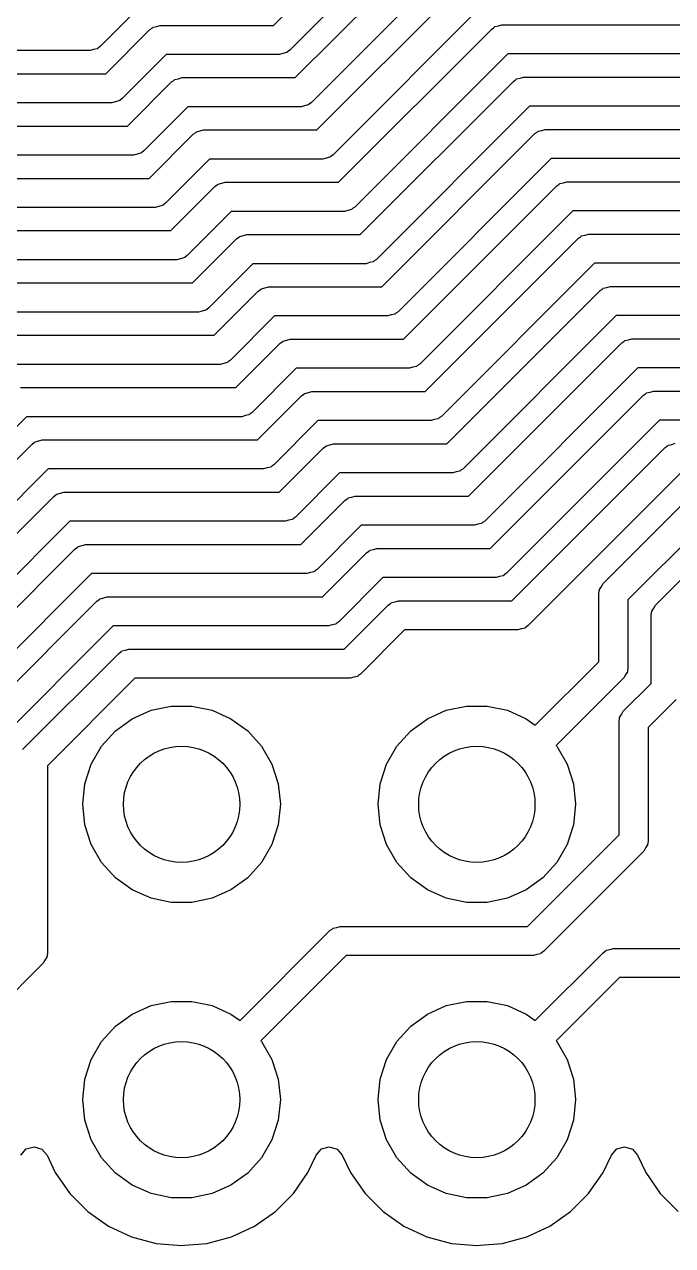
# Model space of a CAD drawing. Extents: x 0.79 to 7.48, y -4.92 to -0.79.
# Drawn here: x 3.4991 to 3.7187, y -4.2352 to -3.8217 of the extents above; entities that cross this region are included whole.
import ezdxf

# ---------------------------------------------------------------- set-up
doc = ezdxf.new("R2010")
doc.units = 0
doc.header["$MEASUREMENT"] = 0
doc.layers.add('BLACK', color=7, linetype='CONTINUOUS')

msp = doc.modelspace()

# ---------------------------------------------------------------- linework, layer by layer
at = {"layer": 'BLACK', "linetype": 'CONTINUOUS'}
for p, q in [((3.58347, -3.82205), (3.63537, -3.77014)), ((3.64089, -3.77854), (3.58899, -3.83045)), ((3.59081, -3.83976), (3.64271, -3.78786)), ((3.64823, -3.79626), (3.59632, -3.84816)), ((3.59814, -3.85748), (3.65005, -3.80558)), ((3.53984, -3.81417), (3.5249, -3.82911)), ((3.65557, -3.81398), (3.60366, -3.86588)), ((3.52673, -3.83842), (3.54166, -3.82349)), ((3.54166, -3.82349), (3.54236, -3.82296)), ((3.54236, -3.82296), (3.54248, -3.82283)), ((3.54248, -3.82283), (3.54258, -3.8228)), ((3.54258, -3.8228), (3.54278, -3.82265)), ((3.54278, -3.82265), (3.54397, -3.82239)), ((3.54397, -3.82239), (3.54514, -3.82205)), ((3.54514, -3.82205), (3.58347, -3.82205)), ((3.60548, -3.8752), (3.65739, -3.82329)), ((3.65739, -3.82329), (3.65809, -3.82277)), ((3.65809, -3.82277), (3.65821, -3.82263)), ((3.65821, -3.82263), (3.65831, -3.8226)), ((3.65831, -3.8226), (3.65851, -3.82245)), ((3.65851, -3.82245), (3.6597, -3.82219)), ((3.6597, -3.82219), (3.66087, -3.82185)), ((3.66087, -3.82185), (4.42323, -3.82185)), ((3.5249, -3.82911), (3.5242, -3.82963)), ((3.52143, -3.83055), (3.44852, -3.83055)), ((3.52259, -3.83021), (3.52143, -3.83055)), ((3.52378, -3.82995), (3.52259, -3.83021)), ((3.52398, -3.8298), (3.52378, -3.82995)), ((3.52409, -3.82977), (3.52398, -3.8298)), ((3.5242, -3.82963), (3.52409, -3.82977)), ((3.54718, -3.83189), (3.53224, -3.84682)), ((3.58551, -3.83189), (3.54718, -3.83189)), ((3.58667, -3.83155), (3.58551, -3.83189)), ((3.58786, -3.83129), (3.58667, -3.83155)), ((3.58806, -3.83114), (3.58786, -3.83129)), ((3.58817, -3.83111), (3.58806, -3.83114)), ((3.58828, -3.83097), (3.58817, -3.83111)), ((3.58899, -3.83045), (3.58828, -3.83097)), ((3.66291, -3.83169), (3.611, -3.8836)), ((4.41831, -3.83169), (3.66291, -3.83169)), ((3.45382, -3.83842), (3.52673, -3.83842)), ((3.53406, -3.85614), (3.549, -3.84121)), ((3.549, -3.84121), (3.5497, -3.84068)), ((3.5497, -3.84068), (3.54982, -3.84055)), ((3.54982, -3.84055), (3.54992, -3.84051)), ((3.54992, -3.84051), (3.55012, -3.84037)), ((3.55012, -3.84037), (3.55131, -3.84011)), ((3.55131, -3.84011), (3.55248, -3.83976)), ((3.55248, -3.83976), (3.59081, -3.83976)), ((3.61282, -3.89291), (3.66473, -3.84101)), ((3.66473, -3.84101), (3.66543, -3.84048)), ((3.66543, -3.84048), (3.66555, -3.84035)), ((3.66555, -3.84035), (3.66565, -3.84032)), ((3.66565, -3.84032), (3.66585, -3.84017)), ((3.66585, -3.84017), (3.66704, -3.83991)), ((3.66704, -3.83991), (3.66821, -3.83957)), ((3.66821, -3.83957), (4.40551, -3.83957)), ((3.52876, -3.84827), (3.45586, -3.84827)), ((3.52993, -3.84792), (3.52876, -3.84827)), ((3.53112, -3.84766), (3.52993, -3.84792)), ((3.53132, -3.84751), (3.53112, -3.84766)), ((3.53142, -3.84748), (3.53132, -3.84751)), ((3.53154, -3.84735), (3.53142, -3.84748)), ((3.53224, -3.84682), (3.53154, -3.84735)), ((3.55452, -3.84961), (3.53958, -3.86454)), ((3.59284, -3.84961), (3.55452, -3.84961)), ((3.59401, -3.84926), (3.59284, -3.84961)), ((3.5952, -3.849), (3.59401, -3.84926)), ((3.5954, -3.84886), (3.5952, -3.849)), ((3.59551, -3.84883), (3.5954, -3.84886)), ((3.59562, -3.84869), (3.59551, -3.84883)), ((3.59632, -3.84816), (3.59562, -3.84869)), ((3.67024, -3.84941), (3.61834, -3.90131)), ((4.40059, -3.84941), (3.67024, -3.84941)), ((3.46116, -3.85614), (3.53406, -3.85614)), ((3.55726, -3.85823), (3.55746, -3.85808)), ((3.55746, -3.85808), (3.55865, -3.85782)), ((3.55865, -3.85782), (3.55982, -3.85748)), ((3.55982, -3.85748), (3.59814, -3.85748)), ((3.67277, -3.8582), (3.67288, -3.85806)), ((3.67288, -3.85806), (3.67299, -3.85803)), ((3.67299, -3.85803), (3.67319, -3.85789)), ((3.67319, -3.85789), (3.67438, -3.85763)), ((3.67438, -3.85763), (3.67554, -3.85728)), ((3.67554, -3.85728), (4.3878, -3.85728)), ((3.5414, -3.87386), (3.55634, -3.85892)), ((3.55634, -3.85892), (3.55704, -3.8584)), ((3.55704, -3.8584), (3.55716, -3.85826)), ((3.55716, -3.85826), (3.55726, -3.85823)), ((3.62016, -3.91063), (3.67206, -3.85872)), ((3.67206, -3.85872), (3.67277, -3.8582)), ((3.5361, -3.86598), (3.4632, -3.86598)), ((3.53727, -3.86564), (3.5361, -3.86598)), ((3.53846, -3.86538), (3.53727, -3.86564)), ((3.53866, -3.86523), (3.53846, -3.86538)), ((3.53876, -3.8652), (3.53866, -3.86523)), ((3.53888, -3.86507), (3.53876, -3.8652)), ((3.53958, -3.86454), (3.53888, -3.86507)), ((3.60366, -3.86588), (3.60296, -3.86641)), ((3.56185, -3.86732), (3.54692, -3.88226)), ((3.60018, -3.86732), (3.56185, -3.86732)), ((3.60135, -3.86698), (3.60018, -3.86732)), ((3.60254, -3.86672), (3.60135, -3.86698)), ((3.60274, -3.86657), (3.60254, -3.86672)), ((3.60284, -3.86654), (3.60274, -3.86657)), ((3.60296, -3.86641), (3.60284, -3.86654)), ((3.67758, -3.86713), (3.62568, -3.91903)), ((4.38287, -3.86713), (3.67758, -3.86713)), ((3.4685, -3.87386), (3.5414, -3.87386)), ((3.54874, -3.89157), (3.56368, -3.87664)), ((3.56368, -3.87664), (3.56438, -3.87611)), ((3.56438, -3.87611), (3.56449, -3.87598)), ((3.56449, -3.87598), (3.5646, -3.87595)), ((3.5646, -3.87595), (3.5648, -3.8758)), ((3.5648, -3.8758), (3.56599, -3.87554)), ((3.56599, -3.87554), (3.56715, -3.8752)), ((3.56715, -3.8752), (3.60548, -3.8752)), ((3.6275, -3.92835), (3.6794, -3.87644)), ((3.6794, -3.87644), (3.68011, -3.87591)), ((3.68011, -3.87591), (3.68022, -3.87578)), ((3.68022, -3.87578), (3.68033, -3.87575)), ((3.68033, -3.87575), (3.68052, -3.8756)), ((3.68052, -3.8756), (3.68171, -3.87534)), ((3.68171, -3.87534), (3.68288, -3.875)), ((3.68288, -3.875), (4.37008, -3.875)), ((3.54622, -3.88278), (3.5461, -3.88292)), ((3.54692, -3.88226), (3.54622, -3.88278)), ((3.54344, -3.8837), (3.47053, -3.8837)), ((3.54461, -3.88336), (3.54344, -3.8837)), ((3.5458, -3.8831), (3.54461, -3.88336)), ((3.546, -3.88295), (3.5458, -3.8831)), ((3.5461, -3.88292), (3.546, -3.88295)), ((3.56919, -3.88504), (3.55426, -3.89997)), ((3.60752, -3.88504), (3.56919, -3.88504)), ((3.60869, -3.8847), (3.60752, -3.88504)), ((3.60988, -3.88444), (3.60869, -3.8847)), ((3.61008, -3.88429), (3.60988, -3.88444)), ((3.61018, -3.88426), (3.61008, -3.88429)), ((3.6103, -3.88412), (3.61018, -3.88426)), ((3.611, -3.8836), (3.6103, -3.88412)), ((3.68492, -3.88484), (3.63302, -3.93675)), ((4.36516, -3.88484), (3.68492, -3.88484)), ((3.47583, -3.89157), (3.54874, -3.89157)), ((3.55608, -3.90929), (3.57101, -3.89435)), ((3.57101, -3.89435), (3.57172, -3.89383)), ((3.57172, -3.89383), (3.57183, -3.89369)), ((3.57183, -3.89369), (3.57194, -3.89366)), ((3.57194, -3.89366), (3.57213, -3.89352)), ((3.57213, -3.89352), (3.57332, -3.89326)), ((3.57332, -3.89326), (3.57449, -3.89291)), ((3.57449, -3.89291), (3.61282, -3.89291)), ((3.63484, -3.94606), (3.68674, -3.89416)), ((3.68674, -3.89416), (3.68745, -3.89363)), ((3.68745, -3.89363), (3.68756, -3.8935)), ((3.68756, -3.8935), (3.68766, -3.89347)), ((3.68766, -3.89347), (3.68786, -3.89332)), ((3.68786, -3.89332), (3.68905, -3.89306)), ((3.68905, -3.89306), (3.69022, -3.89272)), ((3.69022, -3.89272), (4.35236, -3.89272)), ((3.55078, -3.90142), (3.47787, -3.90142)), ((3.55195, -3.90107), (3.55078, -3.90142)), ((3.55314, -3.90081), (3.55195, -3.90107)), ((3.55334, -3.90066), (3.55314, -3.90081)), ((3.55344, -3.90063), (3.55334, -3.90066)), ((3.55356, -3.9005), (3.55344, -3.90063)), ((3.55426, -3.89997), (3.55356, -3.9005)), ((3.57653, -3.90276), (3.5616, -3.91769)), ((3.61486, -3.90276), (3.57653, -3.90276)), ((3.61603, -3.90241), (3.61486, -3.90276)), ((3.61722, -3.90215), (3.61603, -3.90241)), ((3.61742, -3.902), (3.61722, -3.90215)), ((3.61752, -3.90197), (3.61742, -3.902)), ((3.61764, -3.90184), (3.61752, -3.90197)), ((3.61834, -3.90131), (3.61764, -3.90184)), ((3.69226, -3.90256), (3.64035, -3.95446)), ((4.34744, -3.90256), (3.69226, -3.90256)), ((3.48317, -3.90929), (3.55608, -3.90929)), ((3.57835, -3.91207), (3.57906, -3.91154)), ((3.57906, -3.91154), (3.57917, -3.91141)), ((3.57917, -3.91141), (3.57927, -3.91138)), ((3.57927, -3.91138), (3.57947, -3.91123)), ((3.57947, -3.91123), (3.58066, -3.91097)), ((3.58066, -3.91097), (3.58183, -3.91063)), ((3.58183, -3.91063), (3.62016, -3.91063)), ((3.69408, -3.91187), (3.69478, -3.91135)), ((3.69478, -3.91135), (3.6949, -3.91121)), ((3.6949, -3.91121), (3.695, -3.91118)), ((3.695, -3.91118), (3.6952, -3.91104)), ((3.6952, -3.91104), (3.69639, -3.91078)), ((3.69639, -3.91078), (3.69756, -3.91043)), ((3.69756, -3.91043), (4.33465, -3.91043)), ((3.56342, -3.92701), (3.57835, -3.91207)), ((3.64217, -3.96378), (3.69408, -3.91187)), ((3.55812, -3.91913), (3.48521, -3.91913)), ((3.55929, -3.91879), (3.55812, -3.91913)), ((3.56048, -3.91853), (3.55929, -3.91879)), ((3.56067, -3.91838), (3.56048, -3.91853)), ((3.56078, -3.91835), (3.56067, -3.91838)), ((3.56089, -3.91822), (3.56078, -3.91835)), ((3.5616, -3.91769), (3.56089, -3.91822)), ((3.62456, -3.91987), (3.62337, -3.92013)), ((3.62476, -3.91972), (3.62456, -3.91987)), ((3.62486, -3.91969), (3.62476, -3.91972)), ((3.62497, -3.91956), (3.62486, -3.91969)), ((3.62568, -3.91903), (3.62497, -3.91956)), ((3.58387, -3.92047), (3.56894, -3.93541)), ((3.6222, -3.92047), (3.58387, -3.92047)), ((3.62337, -3.92013), (3.6222, -3.92047)), ((3.6996, -3.92028), (3.64769, -3.97218)), ((4.32972, -3.92028), (3.6996, -3.92028)), ((3.49051, -3.92701), (3.56342, -3.92701)), ((3.588, -3.92869), (3.58917, -3.92835)), ((3.58917, -3.92835), (3.6275, -3.92835)), ((3.70373, -3.92849), (3.7049, -3.92815)), ((3.7049, -3.92815), (4.31693, -3.92815)), ((3.57076, -3.94472), (3.58569, -3.92979)), ((3.58569, -3.92979), (3.58639, -3.92926)), ((3.58639, -3.92926), (3.58651, -3.92913)), ((3.58651, -3.92913), (3.58661, -3.9291)), ((3.58661, -3.9291), (3.58681, -3.92895)), ((3.58681, -3.92895), (3.588, -3.92869)), ((3.64951, -3.9815), (3.70142, -3.92959)), ((3.70142, -3.92959), (3.70212, -3.92906)), ((3.70212, -3.92906), (3.70224, -3.92893)), ((3.70224, -3.92893), (3.70234, -3.9289)), ((3.70234, -3.9289), (3.70254, -3.92875)), ((3.70254, -3.92875), (3.70373, -3.92849)), ((3.56662, -3.93651), (3.56546, -3.93685)), ((3.56781, -3.93625), (3.56662, -3.93651)), ((3.56801, -3.9361), (3.56781, -3.93625)), ((3.56812, -3.93607), (3.56801, -3.9361)), ((3.56823, -3.93593), (3.56812, -3.93607)), ((3.56894, -3.93541), (3.56823, -3.93593)), ((3.56546, -3.93685), (3.49255, -3.93685)), ((3.59121, -3.93819), (3.57627, -3.95312)), ((3.62954, -3.93819), (3.59121, -3.93819)), ((3.6307, -3.93785), (3.62954, -3.93819)), ((3.6319, -3.93759), (3.6307, -3.93785)), ((3.63209, -3.93744), (3.6319, -3.93759)), ((3.6322, -3.93741), (3.63209, -3.93744)), ((3.63231, -3.93727), (3.6322, -3.93741)), ((3.63302, -3.93675), (3.63231, -3.93727)), ((3.70694, -3.93799), (3.65503, -3.9899)), ((4.31201, -3.93799), (3.70694, -3.93799)), ((3.49785, -3.94472), (3.57076, -3.94472)), ((3.57809, -3.96244), (3.59303, -3.9475)), ((3.59303, -3.9475), (3.59373, -3.94698)), ((3.59373, -3.94698), (3.59385, -3.94684)), ((3.59385, -3.94684), (3.59395, -3.94681)), ((3.59395, -3.94681), (3.59415, -3.94666)), ((3.59415, -3.94666), (3.59534, -3.94641)), ((3.59534, -3.94641), (3.59651, -3.94606)), ((3.59651, -3.94606), (3.63484, -3.94606)), ((3.65685, -3.99921), (3.70876, -3.94731)), ((3.70876, -3.94731), (3.70946, -3.94678)), ((3.70946, -3.94678), (3.70958, -3.94665)), ((3.70958, -3.94665), (3.70968, -3.94662)), ((3.70968, -3.94662), (3.70988, -3.94647)), ((3.70988, -3.94647), (3.71107, -3.94621)), ((3.71107, -3.94621), (3.71224, -3.94587)), ((3.71224, -3.94587), (4.29921, -3.94587)), ((3.57627, -3.95312), (3.57557, -3.95365)), ((3.49989, -3.95457), (3.46456, -3.9899)), ((3.57279, -3.95457), (3.49989, -3.95457)), ((3.57396, -3.95422), (3.57279, -3.95457)), ((3.57515, -3.95396), (3.57396, -3.95422)), ((3.57535, -3.95381), (3.57515, -3.95396)), ((3.57545, -3.95378), (3.57535, -3.95381)), ((3.57557, -3.95365), (3.57545, -3.95378)), ((3.59855, -3.95591), (3.58361, -3.97084)), ((3.63687, -3.95591), (3.59855, -3.95591)), ((3.63804, -3.95556), (3.63687, -3.95591)), ((3.63923, -3.9553), (3.63804, -3.95556)), ((3.63943, -3.95515), (3.63923, -3.9553)), ((3.63954, -3.95512), (3.63943, -3.95515)), ((3.63965, -3.95499), (3.63954, -3.95512)), ((3.64035, -3.95446), (3.63965, -3.95499)), ((3.71428, -3.95571), (3.66237, -4.00761)), ((4.29635, -3.95571), (3.71428, -3.95571)), ((3.46638, -3.99921), (3.50171, -3.96388)), ((3.50171, -3.96388), (3.50241, -3.96335)), ((3.50241, -3.96335), (3.50253, -3.96322)), ((3.50253, -3.96322), (3.50263, -3.96319)), ((3.50263, -3.96319), (3.50283, -3.96304)), ((3.50283, -3.96304), (3.50402, -3.96278)), ((3.50402, -3.96278), (3.50519, -3.96244)), ((3.50519, -3.96244), (3.57809, -3.96244)), ((3.58543, -3.98016), (3.60037, -3.96522)), ((3.60037, -3.96522), (3.60107, -3.96469)), ((3.60107, -3.96469), (3.60119, -3.96456)), ((3.60119, -3.96456), (3.60129, -3.96453)), ((3.60129, -3.96453), (3.60149, -3.96438)), ((3.60149, -3.96438), (3.60268, -3.96412)), ((3.60268, -3.96412), (3.60385, -3.96378)), ((3.60385, -3.96378), (3.64217, -3.96378)), ((3.66419, -4.01693), (3.7161, -3.96502)), ((3.7161, -3.96502), (3.7168, -3.9645)), ((3.7168, -3.9645), (3.71691, -3.96436)), ((3.71691, -3.96436), (3.71702, -3.96433)), ((3.71702, -3.96433), (3.71722, -3.96418)), ((3.71722, -3.96418), (3.71841, -3.96393)), ((3.71841, -3.96393), (3.71958, -3.96358)), ((3.50723, -3.97228), (3.47189, -4.00761)), ((3.58013, -3.97228), (3.50723, -3.97228)), ((3.5813, -3.97194), (3.58013, -3.97228)), ((3.58249, -3.97168), (3.5813, -3.97194)), ((3.58269, -3.97153), (3.58249, -3.97168)), ((3.58279, -3.9715), (3.58269, -3.97153)), ((3.58291, -3.97137), (3.58279, -3.9715)), ((3.58361, -3.97084), (3.58291, -3.97137)), ((3.60589, -3.97362), (3.59095, -3.98856)), ((3.64421, -3.97362), (3.60589, -3.97362)), ((3.64538, -3.97328), (3.64421, -3.97362)), ((3.64657, -3.97302), (3.64538, -3.97328)), ((3.64677, -3.97287), (3.64657, -3.97302)), ((3.64687, -3.97284), (3.64677, -3.97287)), ((3.64699, -3.97271), (3.64687, -3.97284)), ((3.64769, -3.97218), (3.64699, -3.97271)), ((3.72161, -3.97343), (3.66971, -4.02533)), ((3.47371, -4.01693), (3.50905, -3.9816)), ((3.50905, -3.9816), (3.50975, -3.98107)), ((3.50975, -3.98107), (3.50987, -3.98094)), ((3.50987, -3.98094), (3.50997, -3.98091)), ((3.50997, -3.98091), (3.51017, -3.98076)), ((3.51017, -3.98076), (3.51136, -3.9805)), ((3.51136, -3.9805), (3.51253, -3.98016)), ((3.51253, -3.98016), (3.58543, -3.98016)), ((3.60863, -3.98225), (3.60883, -3.9821)), ((3.60883, -3.9821), (3.61002, -3.98184)), ((3.61002, -3.98184), (3.61119, -3.9815)), ((3.61119, -3.9815), (3.64951, -3.9815)), ((3.59277, -3.99787), (3.60771, -3.98294)), ((3.60771, -3.98294), (3.60841, -3.98241)), ((3.60841, -3.98241), (3.60852, -3.98228)), ((3.60852, -3.98228), (3.60863, -3.98225)), ((3.69514, -4.01103), (3.72343, -3.98274)), ((3.51456, -3.99), (3.47923, -4.02533)), ((3.58747, -3.99), (3.51456, -3.99)), ((3.58864, -3.98965), (3.58747, -3.99)), ((3.58983, -3.9894), (3.58864, -3.98965)), ((3.59003, -3.98925), (3.58983, -3.9894)), ((3.59013, -3.98922), (3.59003, -3.98925)), ((3.59025, -3.98908), (3.59013, -3.98922)), ((3.59095, -3.98856), (3.59025, -3.98908)), ((3.65503, -3.9899), (3.65433, -3.99042)), ((3.61322, -3.99134), (3.59829, -4.00627)), ((3.65155, -3.99134), (3.61322, -3.99134)), ((3.65272, -3.991), (3.65155, -3.99134)), ((3.65391, -3.99074), (3.65272, -3.991)), ((3.65411, -3.99059), (3.65391, -3.99074)), ((3.65421, -3.99056), (3.65411, -3.99059)), ((3.65433, -3.99042), (3.65421, -3.99056)), ((3.72895, -3.99114), (3.70354, -4.01655)), ((3.51709, -3.99879), (3.5172, -3.99865)), ((3.5172, -3.99865), (3.51731, -3.99862)), ((3.51731, -3.99862), (3.51751, -3.99847)), ((3.51751, -3.99847), (3.5187, -3.99822)), ((3.5187, -3.99822), (3.51986, -3.99787)), ((3.51986, -3.99787), (3.59277, -3.99787)), ((3.48105, -4.03465), (3.51638, -3.99931)), ((3.51638, -3.99931), (3.51709, -3.99879)), ((3.60011, -4.01559), (3.61504, -4.00065)), ((3.61504, -4.00065), (3.61575, -4.00013)), ((3.61575, -4.00013), (3.61586, -3.99999)), ((3.61586, -3.99999), (3.61597, -3.99996)), ((3.61597, -3.99996), (3.61617, -3.99981)), ((3.61617, -3.99981), (3.61736, -3.99956)), ((3.61736, -3.99956), (3.61852, -3.99921)), ((3.61852, -3.99921), (3.65685, -3.99921)), ((3.71286, -4.01837), (3.73077, -4.00046)), ((3.59737, -4.00696), (3.59717, -4.00711)), ((3.59747, -4.00693), (3.59737, -4.00696)), ((3.59759, -4.0068), (3.59747, -4.00693)), ((3.59829, -4.00627), (3.59759, -4.0068)), ((3.5219, -4.00771), (3.48657, -4.04305)), ((3.59481, -4.00771), (3.5219, -4.00771)), ((3.59598, -4.00737), (3.59481, -4.00771)), ((3.59717, -4.00711), (3.59598, -4.00737)), ((3.62056, -4.00906), (3.60563, -4.02399)), ((3.65889, -4.00906), (3.62056, -4.00906)), ((3.66006, -4.00871), (3.65889, -4.00906)), ((3.66125, -4.00845), (3.66006, -4.00871)), ((3.66145, -4.0083), (3.66125, -4.00845)), ((3.66155, -4.00827), (3.66145, -4.0083)), ((3.66167, -4.00814), (3.66155, -4.00827)), ((3.66237, -4.00761), (3.66167, -4.00814)), ((3.69456, -4.0121), (3.69514, -4.01103)), ((3.6937, -4.01451), (3.69383, -4.01364)), ((3.6937, -4.03753), (3.6937, -4.01451)), ((3.69381, -4.01347), (3.69386, -4.01337)), ((3.69383, -4.01364), (3.69381, -4.01347)), ((3.69386, -4.01337), (3.6939, -4.01313)), ((3.6939, -4.01313), (3.69456, -4.0121)), ((3.47714, -4.06361), (3.52372, -4.01703)), ((3.52372, -4.01703), (3.52443, -4.0165)), ((3.52443, -4.0165), (3.52454, -4.01637)), ((3.52454, -4.01637), (3.52465, -4.01634)), ((3.52465, -4.01634), (3.52484, -4.01619)), ((3.52484, -4.01619), (3.52603, -4.01593)), ((3.52603, -4.01593), (3.5272, -4.01559)), ((3.5272, -4.01559), (3.60011, -4.01559)), ((3.60745, -4.03331), (3.62238, -4.01837)), ((3.62238, -4.01837), (3.62309, -4.01784)), ((3.62309, -4.01784), (3.6232, -4.01771)), ((3.6232, -4.01771), (3.6233, -4.01768)), ((3.6233, -4.01768), (3.6235, -4.01753)), ((3.6235, -4.01753), (3.62469, -4.01727)), ((3.62469, -4.01727), (3.62586, -4.01693)), ((3.62586, -4.01693), (3.66419, -4.01693)), ((3.70354, -4.01655), (3.70354, -4.03957)), ((3.71228, -4.01944), (3.71286, -4.01837)), ((3.71142, -4.02185), (3.71154, -4.02098)), ((3.71142, -4.04487), (3.71142, -4.02185)), ((3.71153, -4.0208), (3.71158, -4.02071)), ((3.71154, -4.02098), (3.71153, -4.0208)), ((3.71158, -4.02071), (3.71162, -4.02046)), ((3.71162, -4.02046), (3.71228, -4.01944)), ((3.52924, -4.02543), (3.48276, -4.07191)), ((3.60215, -4.02543), (3.52924, -4.02543)), ((3.60332, -4.02509), (3.60215, -4.02543)), ((3.60451, -4.02483), (3.60332, -4.02509)), ((3.60471, -4.02468), (3.60451, -4.02483)), ((3.60481, -4.02465), (3.60471, -4.02468)), ((3.60492, -4.02452), (3.60481, -4.02465)), ((3.60563, -4.02399), (3.60492, -4.02452)), ((3.6279, -4.02677), (3.61297, -4.04171)), ((3.66623, -4.02677), (3.6279, -4.02677)), ((3.6674, -4.02643), (3.66623, -4.02677)), ((3.66859, -4.02617), (3.6674, -4.02643)), ((3.66879, -4.02602), (3.66859, -4.02617)), ((3.66889, -4.02599), (3.66879, -4.02602)), ((3.669, -4.02586), (3.66889, -4.02599)), ((3.66971, -4.02533), (3.669, -4.02586)), ((3.49852, -4.06729), (3.53106, -4.03475)), ((3.53106, -4.03475), (3.53176, -4.03422)), ((3.53176, -4.03422), (3.53188, -4.03409)), ((3.53188, -4.03409), (3.53198, -4.03406)), ((3.53198, -4.03406), (3.53218, -4.03391)), ((3.53218, -4.03391), (3.53337, -4.03365)), ((3.53337, -4.03365), (3.53454, -4.03331)), ((3.53454, -4.03331), (3.60745, -4.03331)), ((3.67216, -4.05907), (3.6937, -4.03753)), ((3.70354, -4.03957), (3.70342, -4.04044)), ((3.53658, -4.04315), (3.50692, -4.07281)), ((3.60949, -4.04315), (3.53658, -4.04315)), ((3.61065, -4.0428), (3.60949, -4.04315)), ((3.61184, -4.04255), (3.61065, -4.0428)), ((3.61204, -4.0424), (3.61184, -4.04255)), ((3.61215, -4.04237), (3.61204, -4.0424)), ((3.61226, -4.04223), (3.61215, -4.04237)), ((3.61297, -4.04171), (3.61226, -4.04223)), ((3.7021, -4.04305), (3.67923, -4.06592)), ((3.70269, -4.04198), (3.7021, -4.04305)), ((3.70334, -4.04095), (3.70269, -4.04198)), ((3.70338, -4.04071), (3.70334, -4.04095)), ((3.70343, -4.04061), (3.70338, -4.04071)), ((3.70342, -4.04044), (3.70343, -4.04061)), ((3.70196, -4.05432), (3.71142, -4.04487)), ((3.71982, -4.05039), (3.71036, -4.05984)), ((3.53563, -4.05685), (3.54202, -4.054)), ((3.54202, -4.054), (3.54886, -4.05255)), ((3.54886, -4.05255), (3.55586, -4.05255)), ((3.55586, -4.05255), (3.5627, -4.054)), ((3.5627, -4.054), (3.56909, -4.05685)), ((3.63563, -4.05685), (3.64202, -4.054)), ((3.64202, -4.054), (3.64886, -4.05255)), ((3.64886, -4.05255), (3.65586, -4.05255)), ((3.65586, -4.05255), (3.6627, -4.054)), ((3.6627, -4.054), (3.66909, -4.05685)), ((3.70068, -4.05666), (3.70072, -4.05642)), ((3.70072, -4.05642), (3.70138, -4.05539)), ((3.70138, -4.05539), (3.70196, -4.05432)), ((3.52997, -4.06096), (3.53563, -4.05685)), ((3.56909, -4.05685), (3.57475, -4.06096)), ((3.62997, -4.06096), (3.63563, -4.05685)), ((3.66909, -4.05685), (3.67216, -4.05907)), ((3.70052, -4.0578), (3.70064, -4.05693)), ((3.70052, -4.09613), (3.70052, -4.0578)), ((3.70063, -4.05676), (3.70068, -4.05666)), ((3.70064, -4.05693), (3.70063, -4.05676)), ((3.71036, -4.05984), (3.71036, -4.09817)), ((3.52529, -4.06616), (3.52997, -4.06096)), ((3.57475, -4.06096), (3.57944, -4.06616)), ((3.62529, -4.06616), (3.62997, -4.06096)), ((3.52179, -4.07222), (3.52529, -4.06616)), ((3.57944, -4.06616), (3.58293, -4.07222)), ((3.62179, -4.07222), (3.62529, -4.06616)), ((3.67923, -4.06592), (3.67944, -4.06616)), ((3.67944, -4.06616), (3.68293, -4.07222)), ((3.50692, -4.07281), (3.50692, -4.13619)), ((3.51963, -4.07887), (3.52179, -4.07222)), ((3.58293, -4.07222), (3.5851, -4.07887)), ((3.61963, -4.07887), (3.62179, -4.07222)), ((3.68293, -4.07222), (3.6851, -4.07887)), ((3.5189, -4.08583), (3.51963, -4.07887)), ((3.5851, -4.07887), (3.58583, -4.08583)), ((3.6189, -4.08583), (3.61963, -4.07887)), ((3.6851, -4.07887), (3.68583, -4.08583)), ((3.51963, -4.09278), (3.5189, -4.08583)), ((3.58583, -4.08583), (3.5851, -4.09278)), ((3.61963, -4.09278), (3.6189, -4.08583)), ((3.68583, -4.08583), (3.6851, -4.09278)), ((3.52179, -4.09944), (3.51963, -4.09278)), ((3.5851, -4.09278), (3.58293, -4.09944)), ((3.62179, -4.09944), (3.61963, -4.09278)), ((3.6851, -4.09278), (3.68293, -4.09944)), ((3.66949, -4.12717), (3.70052, -4.09613)), ((3.52529, -4.1055), (3.52179, -4.09944)), ((3.58293, -4.09944), (3.57944, -4.1055)), ((3.62529, -4.1055), (3.62179, -4.09944)), ((3.70892, -4.10165), (3.675, -4.13557)), ((3.68293, -4.09944), (3.67944, -4.1055)), ((3.7095, -4.10058), (3.70892, -4.10165)), ((3.71016, -4.09956), (3.7095, -4.10058)), ((3.7102, -4.09931), (3.71016, -4.09956)), ((3.71025, -4.09922), (3.7102, -4.09931)), ((3.71036, -4.09817), (3.71024, -4.09904)), ((3.71024, -4.09904), (3.71025, -4.09922)), ((3.52997, -4.1107), (3.52529, -4.1055)), ((3.57944, -4.1055), (3.57475, -4.1107)), ((3.62997, -4.1107), (3.62529, -4.1055)), ((3.67944, -4.1055), (3.67475, -4.1107)), ((3.53563, -4.11481), (3.52997, -4.1107)), ((3.57475, -4.1107), (3.56909, -4.11481)), ((3.63563, -4.11481), (3.62997, -4.1107)), ((3.67475, -4.1107), (3.66909, -4.11481)), ((3.54202, -4.11765), (3.53563, -4.11481)), ((3.54886, -4.11911), (3.54202, -4.11765)), ((3.5627, -4.11765), (3.55586, -4.11911)), ((3.56909, -4.11481), (3.5627, -4.11765)), ((3.64202, -4.11765), (3.63563, -4.11481)), ((3.64886, -4.11911), (3.64202, -4.11765)), ((3.6627, -4.11765), (3.65586, -4.11911)), ((3.66909, -4.11481), (3.6627, -4.11765)), ((3.55586, -4.11911), (3.54886, -4.11911)), ((3.65586, -4.11911), (3.64886, -4.11911)), ((3.57216, -4.15907), (3.60262, -4.12861)), ((3.60262, -4.12861), (3.60333, -4.12808)), ((3.60333, -4.12808), (3.60344, -4.12795)), ((3.60344, -4.12795), (3.60354, -4.12792)), ((3.60354, -4.12792), (3.60374, -4.12777)), ((3.60374, -4.12777), (3.60493, -4.12751)), ((3.60493, -4.12751), (3.6061, -4.12717)), ((3.6061, -4.12717), (3.66949, -4.12717)), ((3.69626, -4.13525), (3.69745, -4.13499)), ((3.69745, -4.13499), (3.69862, -4.13465)), ((3.69862, -4.13465), (3.76949, -4.13465)), ((3.50606, -4.1386), (3.50548, -4.13967)), ((3.50672, -4.13758), (3.50606, -4.1386)), ((3.50676, -4.13733), (3.50672, -4.13758)), ((3.50681, -4.13724), (3.50676, -4.13733)), ((3.50692, -4.13619), (3.5068, -4.13706)), ((3.5068, -4.13706), (3.50681, -4.13724)), ((3.60814, -4.13701), (3.57923, -4.16592)), ((3.67152, -4.13701), (3.60814, -4.13701)), ((3.67269, -4.13666), (3.67152, -4.13701)), ((3.67216, -4.15907), (3.69514, -4.13609)), ((3.67388, -4.13641), (3.67269, -4.13666)), ((3.67408, -4.13626), (3.67388, -4.13641)), ((3.67418, -4.13623), (3.67408, -4.13626)), ((3.6743, -4.13609), (3.67418, -4.13623)), ((3.675, -4.13557), (3.6743, -4.13609)), ((3.69514, -4.13609), (3.69585, -4.13556)), ((3.69585, -4.13556), (3.69596, -4.13543)), ((3.69596, -4.13543), (3.69606, -4.1354)), ((3.69606, -4.1354), (3.69626, -4.13525)), ((3.50548, -4.13967), (3.47923, -4.16592)), ((3.70066, -4.14449), (3.67923, -4.16592)), ((3.77152, -4.14449), (3.70066, -4.14449)), ((3.53563, -4.15685), (3.54202, -4.154)), ((3.54202, -4.154), (3.54886, -4.15255)), ((3.54886, -4.15255), (3.55586, -4.15255)), ((3.55586, -4.15255), (3.5627, -4.154)), ((3.5627, -4.154), (3.56909, -4.15685)), ((3.63563, -4.15685), (3.64202, -4.154)), ((3.64202, -4.154), (3.64886, -4.15255)), ((3.64886, -4.15255), (3.65586, -4.15255)), ((3.65586, -4.15255), (3.6627, -4.154)), ((3.6627, -4.154), (3.66909, -4.15685)), ((3.52997, -4.16096), (3.53563, -4.15685)), ((3.56909, -4.15685), (3.57216, -4.15907)), ((3.62997, -4.16096), (3.63563, -4.15685)), ((3.66909, -4.15685), (3.67216, -4.15907)), ((3.52529, -4.16616), (3.52997, -4.16096)), ((3.62529, -4.16616), (3.62997, -4.16096)), ((3.52179, -4.17222), (3.52529, -4.16616)), ((3.57923, -4.16592), (3.57944, -4.16616)), ((3.57944, -4.16616), (3.58293, -4.17222)), ((3.62179, -4.17222), (3.62529, -4.16616)), ((3.67923, -4.16592), (3.67944, -4.16616)), ((3.67944, -4.16616), (3.68293, -4.17222)), ((3.51963, -4.17887), (3.52179, -4.17222)), ((3.58293, -4.17222), (3.5851, -4.17887)), ((3.61963, -4.17887), (3.62179, -4.17222)), ((3.68293, -4.17222), (3.6851, -4.17887)), ((3.5189, -4.18583), (3.51963, -4.17887)), ((3.5851, -4.17887), (3.58583, -4.18583)), ((3.6189, -4.18583), (3.61963, -4.17887)), ((3.6851, -4.17887), (3.68583, -4.18583)), ((3.51963, -4.19278), (3.5189, -4.18583)), ((3.58583, -4.18583), (3.5851, -4.19278)), ((3.61963, -4.19278), (3.6189, -4.18583)), ((3.68583, -4.18583), (3.6851, -4.19278)), ((3.52179, -4.19944), (3.51963, -4.19278)), ((3.5851, -4.19278), (3.58293, -4.19944)), ((3.62179, -4.19944), (3.61963, -4.19278)), ((3.6851, -4.19278), (3.68293, -4.19944)), ((3.52529, -4.2055), (3.52179, -4.19944)), ((3.58293, -4.19944), (3.57944, -4.2055)), ((3.62529, -4.2055), (3.62179, -4.19944)), ((3.68293, -4.19944), (3.67944, -4.2055)), ((3.49794, -4.20458), (3.49976, -4.20252)), ((3.49976, -4.20252), (3.5024, -4.20176)), ((3.5024, -4.20176), (3.50503, -4.20256)), ((3.50503, -4.20256), (3.50679, -4.20458)), ((3.50679, -4.20458), (3.50956, -4.21054)), ((3.59516, -4.21054), (3.59794, -4.20458)), ((3.59794, -4.20458), (3.59976, -4.20252)), ((3.59976, -4.20252), (3.6024, -4.20176)), ((3.6024, -4.20176), (3.60503, -4.20256)), ((3.60503, -4.20256), (3.60679, -4.20458)), ((3.60679, -4.20458), (3.60956, -4.21054)), ((3.69516, -4.21054), (3.69794, -4.20458)), ((3.69794, -4.20458), (3.69976, -4.20252)), ((3.69976, -4.20252), (3.7024, -4.20176)), ((3.7024, -4.20176), (3.70503, -4.20256)), ((3.70503, -4.20256), (3.70679, -4.20458)), ((3.70679, -4.20458), (3.70956, -4.21054)), ((3.52997, -4.2107), (3.52529, -4.2055)), ((3.57944, -4.2055), (3.57475, -4.2107)), ((3.62997, -4.2107), (3.62529, -4.2055)), ((3.67944, -4.2055), (3.67475, -4.2107)), ((3.50956, -4.21054), (3.5145, -4.21759)), ((3.53563, -4.21481), (3.52997, -4.2107)), ((3.57475, -4.2107), (3.56909, -4.21481)), ((3.59022, -4.21759), (3.59516, -4.21054)), ((3.60956, -4.21054), (3.6145, -4.21759)), ((3.63563, -4.21481), (3.62997, -4.2107)), ((3.67475, -4.2107), (3.66909, -4.21481)), ((3.69022, -4.21759), (3.69516, -4.21054)), ((3.70956, -4.21054), (3.7145, -4.21759)), ((3.5145, -4.21759), (3.5206, -4.22368)), ((3.54202, -4.21765), (3.53563, -4.21481)), ((3.54886, -4.21911), (3.54202, -4.21765)), ((3.5627, -4.21765), (3.55586, -4.21911)), ((3.56909, -4.21481), (3.5627, -4.21765)), ((3.58413, -4.22368), (3.59022, -4.21759)), ((3.6145, -4.21759), (3.6206, -4.22368)), ((3.64202, -4.21765), (3.63563, -4.21481)), ((3.64886, -4.21911), (3.64202, -4.21765)), ((3.6627, -4.21765), (3.65586, -4.21911)), ((3.66909, -4.21481), (3.6627, -4.21765)), ((3.68413, -4.22368), (3.69022, -4.21759)), ((3.7145, -4.21759), (3.7206, -4.22368)), ((3.55586, -4.21911), (3.54886, -4.21911)), ((3.65586, -4.21911), (3.64886, -4.21911)), ((3.5206, -4.22368), (3.52765, -4.22863)), ((3.57707, -4.22863), (3.58413, -4.22368)), ((3.6206, -4.22368), (3.62765, -4.22863)), ((3.67707, -4.22863), (3.68413, -4.22368)), ((3.52765, -4.22863), (3.53546, -4.23227)), ((3.56926, -4.23227), (3.57707, -4.22863)), ((3.62765, -4.22863), (3.63546, -4.23227)), ((3.66926, -4.23227), (3.67707, -4.22863)), ((3.53546, -4.23227), (3.53546, -4.23227)), ((3.53546, -4.23227), (3.53546, -4.23227)), ((3.53546, -4.23227), (3.53667, -4.23259)), ((3.53667, -4.23259), (3.54378, -4.2345)), ((3.56094, -4.2345), (3.56926, -4.23227)), ((3.63546, -4.23227), (3.63546, -4.23227)), ((3.63546, -4.23227), (3.63546, -4.23227)), ((3.63546, -4.23227), (3.63667, -4.23259)), ((3.63667, -4.23259), (3.64378, -4.2345)), ((3.66094, -4.2345), (3.66926, -4.23227)), ((3.54378, -4.2345), (3.55098, -4.23513)), ((3.55098, -4.23513), (3.55236, -4.23525)), ((3.55236, -4.23525), (3.55347, -4.23515)), ((3.55236, -4.23525), (3.55236, -4.23525)), ((3.55236, -4.23525), (3.55236, -4.23525)), ((3.55347, -4.23515), (3.56094, -4.2345)), ((3.64378, -4.2345), (3.65098, -4.23513)), ((3.65098, -4.23513), (3.65236, -4.23525)), ((3.65236, -4.23525), (3.65347, -4.23515)), ((3.65236, -4.23525), (3.65236, -4.23525)), ((3.65236, -4.23525), (3.65236, -4.23525)), ((3.65347, -4.23515), (3.66094, -4.2345))]:
    msp.add_line(p, q, dxfattribs=at)
at = {"layer": 'BLACK'}
for centre in [(3.55236, -4.08583), (3.65236, -4.08583), (3.55236, -4.18583), (3.65236, -4.18583)]:
    msp.add_circle(centre, 0.01969, dxfattribs=at)

doc.saveas('drawing.dxf')
